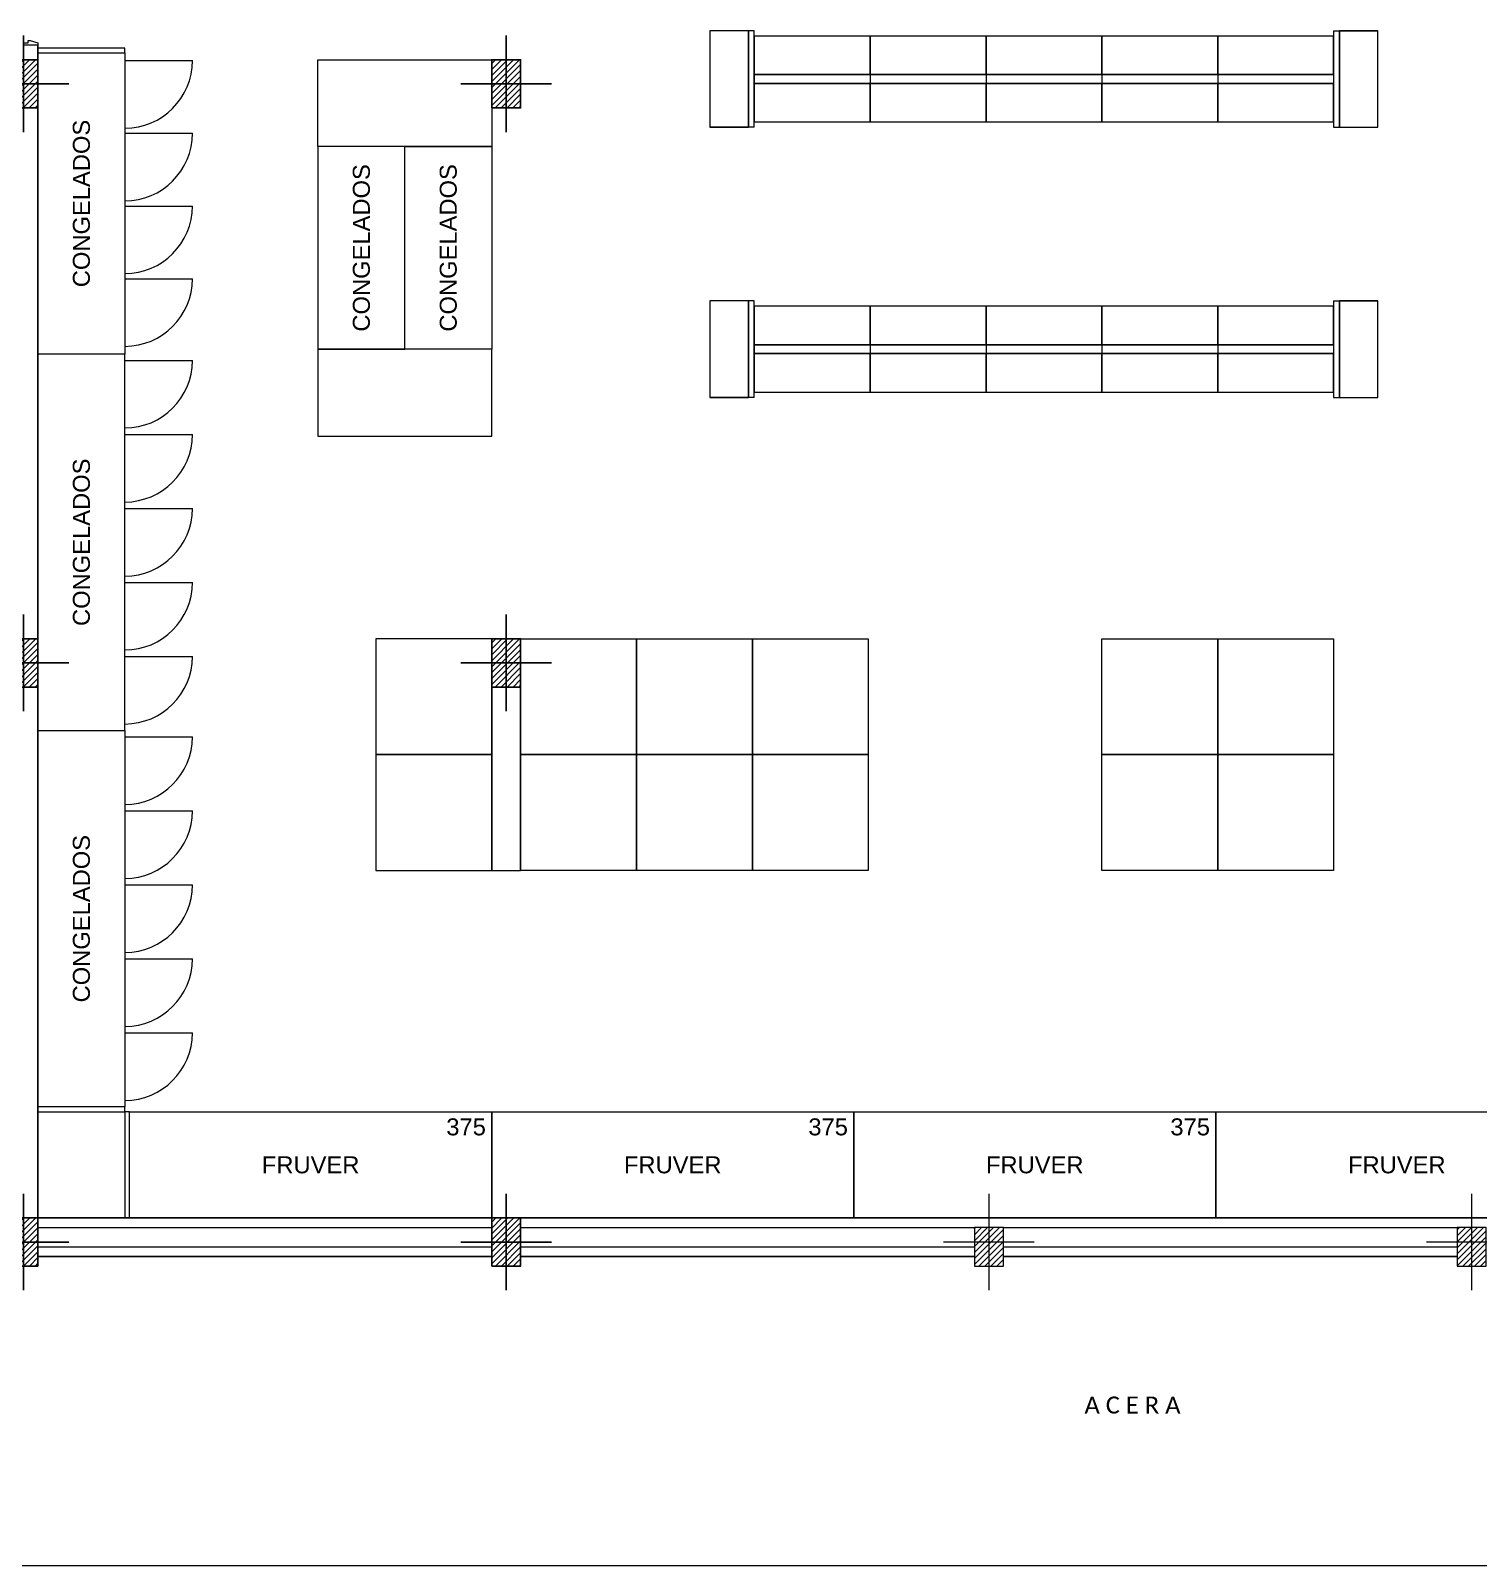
# Model space of a CAD drawing. Header units: millimetres. Extents: x 1653.8 to 1709.6, y 1641.2 to 1683.3.
# Drawn here: x 1670.85 to 1685.84, y 1645.03 to 1660.93 of the extents above; entities that cross this region are included whole.
import ezdxf
from ezdxf.enums import TextEntityAlignment as Align

# ---------------------------------------------------------------- set-up
doc = ezdxf.new("R2010")
doc.units = ezdxf.units.MM
for name, color, linetype, lineweight in [('ACHURADO', 251, 'Continuous', 13), ('AR_MOBILIARIO', 1, 'Continuous', 0), ('AR_PAREDES', 4, 'Continuous', 25), ('AR_PIEZAS SANITARIAS', 1, 'Continuous', 0), ('AR_PUERTAS', 2, 'Continuous', 13), ('AR_TEXTOS', 2, 'Continuous', 0), ('AR_VENTANAS', 3, 'Continuous', 13), ('TEXTO', 1, 'Continuous', 20)]:
    doc.layers.add(name, color=color, linetype=linetype, lineweight=lineweight)
doc.styles.add('ARIAL', font='arial.ttf')

# ---------------------------------------------------------------- blocks, each defined once
blk = doc.blocks.new('JKNGLDKFB')
h = blk.add_hatch()
h.set_pattern_fill('ANSI31', color=8, scale=0.35, angle=-180)
h.set_pattern_definition([(225, (-128.949426, 159.928103), (0.030935922, -0.030935922), [])])
h.paths.add_polyline_path([(0.15, -0.25), (0.15, 0.25), (-0.15, 0.25), (-0.15, -0.25)])
at = {"color": 2}
for p, q in [((0, -0.5), (0, 0.5)), ((-0.469, 0), (0.469, 0))]:
    blk.add_line(p, q, dxfattribs=at)
at = {"color": 6}
blk.add_lwpolyline([(-0.15, -0.25), (0.15, -0.25), (0.15, 0.25), (-0.15, 0.25)], close=True, dxfattribs=at)
blk = doc.blocks.new('OIIOIJ')
h = blk.add_hatch()
h.set_pattern_fill('ANSI31', color=8, scale=0.35, angle=-180)
h.set_pattern_definition([(225, (-128.949427, 159.928103), (0.030935922, -0.030935922), [])])
h.paths.add_polyline_path([(0.15, -0.15), (0.15, 0.25), (-0.15, 0.25), (-0.15, -0.15)])
at = {"color": 2}
for p, q in [((0, -0.5), (0, 0.5)), ((-0.469, 0), (0.469, 0))]:
    blk.add_line(p, q, dxfattribs=at)
at = {"color": 6}
blk.add_lwpolyline([(0.15, -0.15), (0.15, 0.25), (-0.15, 0.25), (-0.15, -0.15)], close=True, dxfattribs=at)

msp = doc.modelspace()

# ---------------------------------------------------------------- linework, layer by layer
at = {"layer": 'ACHURADO'}
msp.add_lwpolyline([(1659.985, 1645.025), (1706.908, 1645.025)], dxfattribs=at)
at = {"layer": 'AR_MOBILIARIO'}
for p, q in [((1677.882, 1660.925), (1677.882, 1659.925)), ((1678.282, 1660.925), (1677.882, 1660.925)), ((1677.882, 1660.925), (1677.882, 1659.925)), ((1678.282, 1660.925), (1677.882, 1660.925)), ((1678.282, 1660.925), (1677.882, 1660.925)), ((1677.882, 1660.925), (1677.882, 1659.925)), ((1678.282, 1660.925), (1678.282, 1659.925)), ((1678.282, 1659.925), (1678.282, 1660.925)), ((1678.282, 1659.925), (1678.282, 1660.925)), ((1678.342, 1660.925), (1678.282, 1660.925)), ((1678.282, 1660.925), (1678.282, 1659.925)), ((1678.342, 1659.925), (1678.342, 1660.925)), ((1684.342, 1660.925), (1684.402, 1660.925)), ((1684.342, 1660.925), (1684.342, 1659.925)), ((1684.402, 1659.925), (1684.402, 1660.925)), ((1684.402, 1660.925), (1684.802, 1660.925)), ((1684.802, 1660.925), (1684.402, 1660.925)), ((1684.402, 1660.925), (1684.402, 1659.925)), ((1684.802, 1660.925), (1684.402, 1660.925)), ((1684.402, 1660.925), (1684.402, 1659.925)), ((1684.402, 1659.925), (1684.402, 1660.925)), ((1684.802, 1659.925), (1684.802, 1660.925)), ((1684.802, 1659.925), (1684.802, 1660.925)), ((1684.802, 1659.925), (1684.802, 1660.925)), ((1678.342, 1660.87), (1678.342, 1660.47)), ((1678.342, 1660.47), (1678.342, 1660.87)), ((1678.342, 1660.47), (1678.342, 1660.87)), ((1678.342, 1660.47), (1678.342, 1660.87)), ((1678.342, 1660.87), (1678.342, 1660.47)), ((1678.342, 1660.47), (1678.342, 1660.87)), ((1679.542, 1660.87), (1678.342, 1660.87)), ((1678.342, 1660.87), (1678.342, 1660.47)), ((1679.542, 1660.87), (1678.342, 1660.87)), ((1679.542, 1660.87), (1678.342, 1660.87)), ((1678.342, 1660.87), (1678.342, 1660.47)), ((1678.342, 1660.47), (1678.342, 1660.87)), ((1680.742, 1660.87), (1679.542, 1660.87)), ((1679.542, 1660.87), (1679.542, 1660.47)), ((1680.742, 1660.87), (1679.542, 1660.87)), ((1680.742, 1660.87), (1679.542, 1660.87)), ((1679.542, 1660.87), (1679.542, 1660.47)), ((1679.542, 1660.47), (1679.542, 1660.87)), ((1679.542, 1660.47), (1679.542, 1660.87)), ((1679.542, 1660.47), (1679.542, 1660.87)), ((1679.542, 1660.47), (1679.542, 1660.87)), ((1681.942, 1660.87), (1680.742, 1660.87)), ((1680.742, 1660.87), (1680.742, 1660.47)), ((1681.942, 1660.87), (1680.742, 1660.87)), ((1681.942, 1660.87), (1680.742, 1660.87)), ((1680.742, 1660.87), (1680.742, 1660.47)), ((1680.742, 1660.47), (1680.742, 1660.87)), ((1680.742, 1660.47), (1680.742, 1660.87)), ((1680.742, 1660.47), (1680.742, 1660.87)), ((1680.742, 1660.47), (1680.742, 1660.87)), ((1683.142, 1660.87), (1681.942, 1660.87)), ((1681.942, 1660.87), (1681.942, 1660.47)), ((1683.142, 1660.87), (1681.942, 1660.87)), ((1683.142, 1660.87), (1681.942, 1660.87)), ((1681.942, 1660.87), (1681.942, 1660.47)), ((1681.942, 1660.47), (1681.942, 1660.87)), ((1681.942, 1660.47), (1681.942, 1660.87)), ((1681.942, 1660.47), (1681.942, 1660.87)), ((1681.942, 1660.47), (1681.942, 1660.87)), ((1684.342, 1660.87), (1683.142, 1660.87)), ((1683.142, 1660.87), (1683.142, 1660.47)), ((1684.342, 1660.87), (1683.142, 1660.87)), ((1684.342, 1660.87), (1683.142, 1660.87)), ((1683.142, 1660.87), (1683.142, 1660.47)), ((1683.142, 1660.47), (1683.142, 1660.87)), ((1683.142, 1660.47), (1683.142, 1660.87)), ((1683.142, 1660.47), (1683.142, 1660.87)), ((1683.142, 1660.47), (1683.142, 1660.87)), ((1684.342, 1660.87), (1684.342, 1660.47)), ((1684.342, 1660.47), (1684.342, 1660.87)), ((1684.342, 1660.47), (1684.342, 1660.87)), ((1684.342, 1660.47), (1684.342, 1660.87)), ((1684.342, 1660.87), (1684.342, 1660.47)), ((1684.342, 1660.47), (1684.342, 1660.87)), ((1684.342, 1660.47), (1684.342, 1660.87)), ((1684.342, 1660.47), (1684.342, 1660.87)), ((1684.342, 1660.47), (1684.342, 1660.87)), ((1671.822, 1660.615), (1672.522, 1660.615)), ((1678.342, 1660.47), (1678.342, 1660.38)), ((1678.342, 1660.47), (1678.342, 1660.38)), ((1678.342, 1660.47), (1679.542, 1660.47)), ((1678.342, 1660.47), (1679.542, 1660.47)), ((1679.542, 1660.47), (1678.342, 1660.47)), ((1678.342, 1660.47), (1678.342, 1660.38)), ((1679.542, 1660.47), (1678.342, 1660.47)), ((1679.542, 1660.47), (1679.542, 1660.38)), ((1680.742, 1660.47), (1679.542, 1660.47)), ((1679.542, 1660.47), (1680.742, 1660.47)), ((1679.542, 1660.47), (1680.742, 1660.47)), ((1680.742, 1660.47), (1679.542, 1660.47)), ((1679.542, 1660.47), (1679.542, 1660.38)), ((1680.742, 1660.47), (1680.742, 1660.38)), ((1681.942, 1660.47), (1680.742, 1660.47)), ((1680.742, 1660.47), (1681.942, 1660.47)), ((1680.742, 1660.47), (1681.942, 1660.47)), ((1681.942, 1660.47), (1680.742, 1660.47)), ((1680.742, 1660.47), (1680.742, 1660.38)), ((1681.942, 1660.47), (1681.942, 1660.38)), ((1683.142, 1660.47), (1681.942, 1660.47)), ((1681.942, 1660.47), (1683.142, 1660.47)), ((1681.942, 1660.47), (1683.142, 1660.47)), ((1683.142, 1660.47), (1681.942, 1660.47)), ((1681.942, 1660.47), (1681.942, 1660.38)), ((1683.142, 1660.47), (1683.142, 1660.38)), ((1684.342, 1660.47), (1683.142, 1660.47)), ((1683.142, 1660.47), (1684.342, 1660.47)), ((1683.142, 1660.47), (1684.342, 1660.47)), ((1684.342, 1660.47), (1683.142, 1660.47)), ((1683.142, 1660.47), (1683.142, 1660.38)), ((1684.342, 1660.47), (1684.342, 1660.38)), ((1684.342, 1660.47), (1684.342, 1660.38)), ((1684.342, 1660.47), (1684.342, 1660.38)), ((1678.342, 1659.98), (1678.342, 1660.38)), ((1678.342, 1660.38), (1678.342, 1659.98)), ((1678.342, 1660.38), (1678.342, 1659.98)), ((1678.342, 1660.38), (1678.342, 1659.98)), ((1678.342, 1659.98), (1678.342, 1660.38)), ((1678.342, 1660.38), (1678.342, 1659.98)), ((1679.542, 1660.38), (1678.342, 1660.38)), ((1678.342, 1660.38), (1678.342, 1659.98)), ((1678.342, 1660.38), (1678.342, 1659.98)), ((1678.342, 1660.38), (1678.342, 1659.98)), ((1679.542, 1660.38), (1678.342, 1660.38)), ((1678.342, 1660.38), (1679.542, 1660.38)), ((1678.342, 1660.38), (1679.542, 1660.38)), ((1679.542, 1660.38), (1680.742, 1660.38)), ((1680.742, 1660.38), (1679.542, 1660.38)), ((1679.542, 1660.38), (1679.542, 1659.98)), ((1679.542, 1660.38), (1679.542, 1659.98)), ((1679.542, 1660.38), (1679.542, 1659.98)), ((1680.742, 1660.38), (1679.542, 1660.38)), ((1679.542, 1660.38), (1680.742, 1660.38)), ((1679.542, 1659.98), (1679.542, 1660.38)), ((1679.542, 1659.98), (1679.542, 1660.38)), ((1679.542, 1660.38), (1679.542, 1659.98)), ((1680.742, 1660.38), (1681.942, 1660.38)), ((1681.942, 1660.38), (1680.742, 1660.38)), ((1680.742, 1660.38), (1680.742, 1659.98)), ((1680.742, 1660.38), (1680.742, 1659.98)), ((1680.742, 1660.38), (1680.742, 1659.98)), ((1681.942, 1660.38), (1680.742, 1660.38)), ((1680.742, 1660.38), (1681.942, 1660.38)), ((1680.742, 1659.98), (1680.742, 1660.38)), ((1680.742, 1659.98), (1680.742, 1660.38)), ((1680.742, 1660.38), (1680.742, 1659.98)), ((1681.942, 1660.38), (1683.142, 1660.38)), ((1683.142, 1660.38), (1681.942, 1660.38)), ((1681.942, 1660.38), (1681.942, 1659.98)), ((1681.942, 1660.38), (1681.942, 1659.98)), ((1681.942, 1660.38), (1681.942, 1659.98)), ((1683.142, 1660.38), (1681.942, 1660.38)), ((1681.942, 1660.38), (1683.142, 1660.38)), ((1681.942, 1659.98), (1681.942, 1660.38)), ((1681.942, 1659.98), (1681.942, 1660.38)), ((1681.942, 1660.38), (1681.942, 1659.98)), ((1683.142, 1660.38), (1684.342, 1660.38)), ((1684.342, 1660.38), (1683.142, 1660.38)), ((1683.142, 1660.38), (1683.142, 1659.98)), ((1683.142, 1660.38), (1683.142, 1659.98)), ((1683.142, 1660.38), (1683.142, 1659.98)), ((1684.342, 1660.38), (1683.142, 1660.38)), ((1683.142, 1660.38), (1684.342, 1660.38)), ((1683.142, 1659.98), (1683.142, 1660.38)), ((1683.142, 1659.98), (1683.142, 1660.38)), ((1683.142, 1660.38), (1683.142, 1659.98)), ((1684.342, 1659.98), (1684.342, 1660.38)), ((1684.342, 1660.38), (1684.342, 1659.98)), ((1684.342, 1660.38), (1684.342, 1659.98)), ((1684.342, 1660.38), (1684.342, 1659.98)), ((1684.342, 1659.98), (1684.342, 1660.38)), ((1684.342, 1660.38), (1684.342, 1659.98)), ((1684.342, 1659.98), (1684.342, 1660.38)), ((1684.342, 1659.98), (1684.342, 1660.38)), ((1684.342, 1660.38), (1684.342, 1659.98)), ((1678.342, 1659.98), (1679.542, 1659.98)), ((1678.342, 1659.98), (1679.542, 1659.98)), ((1678.342, 1659.98), (1679.542, 1659.98)), ((1679.542, 1659.98), (1680.742, 1659.98)), ((1679.542, 1659.98), (1680.742, 1659.98)), ((1679.542, 1659.98), (1680.742, 1659.98)), ((1680.742, 1659.98), (1681.942, 1659.98)), ((1680.742, 1659.98), (1681.942, 1659.98)), ((1680.742, 1659.98), (1681.942, 1659.98)), ((1681.942, 1659.98), (1683.142, 1659.98)), ((1681.942, 1659.98), (1683.142, 1659.98)), ((1681.942, 1659.98), (1683.142, 1659.98)), ((1683.142, 1659.98), (1684.342, 1659.98)), ((1683.142, 1659.98), (1684.342, 1659.98)), ((1683.142, 1659.98), (1684.342, 1659.98)), ((1671.822, 1659.862), (1672.522, 1659.862)), ((1678.282, 1659.925), (1677.882, 1659.925)), ((1677.882, 1659.925), (1678.282, 1659.925)), ((1677.882, 1659.925), (1678.282, 1659.925)), ((1678.342, 1659.925), (1678.282, 1659.925)), ((1684.342, 1659.925), (1684.402, 1659.925)), ((1684.402, 1659.925), (1684.802, 1659.925)), ((1684.402, 1659.925), (1684.802, 1659.925)), ((1684.402, 1659.925), (1684.802, 1659.925)), ((1671.822, 1659.109), (1672.522, 1659.109)), ((1671.822, 1658.355), (1672.522, 1658.355)), ((1677.882, 1658.125), (1677.882, 1657.125)), ((1678.282, 1658.125), (1677.882, 1658.125)), ((1677.882, 1658.125), (1677.882, 1657.125)), ((1678.282, 1658.125), (1677.882, 1658.125)), ((1678.282, 1658.125), (1677.882, 1658.125)), ((1677.882, 1658.125), (1677.882, 1657.125)), ((1678.282, 1658.125), (1678.282, 1657.125)), ((1678.282, 1657.125), (1678.282, 1658.125)), ((1678.282, 1657.125), (1678.282, 1658.125)), ((1678.342, 1658.125), (1678.282, 1658.125)), ((1678.282, 1658.125), (1678.282, 1657.125)), ((1678.342, 1657.125), (1678.342, 1658.125)), ((1678.342, 1658.07), (1678.342, 1657.67)), ((1678.342, 1657.67), (1678.342, 1658.07)), ((1678.342, 1657.67), (1678.342, 1658.07)), ((1678.342, 1657.67), (1678.342, 1658.07)), ((1678.342, 1658.07), (1678.342, 1657.67)), ((1678.342, 1657.67), (1678.342, 1658.07)), ((1679.542, 1658.07), (1678.342, 1658.07)), ((1678.342, 1658.07), (1678.342, 1657.67)), ((1679.542, 1658.07), (1678.342, 1658.07)), ((1679.542, 1658.07), (1678.342, 1658.07)), ((1678.342, 1658.07), (1678.342, 1657.67)), ((1678.342, 1657.67), (1678.342, 1658.07)), ((1680.742, 1658.07), (1679.542, 1658.07)), ((1679.542, 1658.07), (1679.542, 1657.67)), ((1680.742, 1658.07), (1679.542, 1658.07)), ((1680.742, 1658.07), (1679.542, 1658.07)), ((1679.542, 1658.07), (1679.542, 1657.67)), ((1679.542, 1657.67), (1679.542, 1658.07)), ((1679.542, 1657.67), (1679.542, 1658.07)), ((1679.542, 1657.67), (1679.542, 1658.07)), ((1679.542, 1657.67), (1679.542, 1658.07)), ((1681.942, 1658.07), (1680.742, 1658.07)), ((1680.742, 1658.07), (1680.742, 1657.67)), ((1681.942, 1658.07), (1680.742, 1658.07)), ((1681.942, 1658.07), (1680.742, 1658.07)), ((1680.742, 1658.07), (1680.742, 1657.67)), ((1680.742, 1657.67), (1680.742, 1658.07)), ((1680.742, 1657.67), (1680.742, 1658.07)), ((1680.742, 1657.67), (1680.742, 1658.07)), ((1680.742, 1657.67), (1680.742, 1658.07)), ((1683.142, 1658.07), (1681.942, 1658.07)), ((1681.942, 1658.07), (1681.942, 1657.67)), ((1683.142, 1658.07), (1681.942, 1658.07)), ((1683.142, 1658.07), (1681.942, 1658.07)), ((1681.942, 1658.07), (1681.942, 1657.67)), ((1681.942, 1657.67), (1681.942, 1658.07)), ((1681.942, 1657.67), (1681.942, 1658.07)), ((1681.942, 1657.67), (1681.942, 1658.07)), ((1681.942, 1657.67), (1681.942, 1658.07)), ((1684.342, 1658.07), (1683.142, 1658.07)), ((1683.142, 1658.07), (1683.142, 1657.67)), ((1684.342, 1658.07), (1683.142, 1658.07)), ((1684.342, 1658.07), (1683.142, 1658.07)), ((1683.142, 1658.07), (1683.142, 1657.67)), ((1683.142, 1657.67), (1683.142, 1658.07)), ((1683.142, 1657.67), (1683.142, 1658.07)), ((1683.142, 1657.67), (1683.142, 1658.07)), ((1683.142, 1657.67), (1683.142, 1658.07)), ((1684.342, 1658.125), (1684.402, 1658.125)), ((1684.342, 1658.125), (1684.342, 1657.125)), ((1684.342, 1658.07), (1684.342, 1657.67)), ((1684.342, 1657.67), (1684.342, 1658.07)), ((1684.342, 1657.67), (1684.342, 1658.07)), ((1684.342, 1657.67), (1684.342, 1658.07)), ((1684.342, 1658.07), (1684.342, 1657.67)), ((1684.342, 1657.67), (1684.342, 1658.07)), ((1684.342, 1657.67), (1684.342, 1658.07)), ((1684.342, 1657.67), (1684.342, 1658.07)), ((1684.342, 1657.67), (1684.342, 1658.07)), ((1684.402, 1657.125), (1684.402, 1658.125)), ((1684.402, 1658.125), (1684.802, 1658.125)), ((1684.802, 1658.125), (1684.402, 1658.125)), ((1684.402, 1658.125), (1684.402, 1657.125)), ((1684.802, 1658.125), (1684.402, 1658.125)), ((1684.402, 1658.125), (1684.402, 1657.125)), ((1684.402, 1657.125), (1684.402, 1658.125)), ((1684.802, 1657.125), (1684.802, 1658.125)), ((1684.802, 1657.125), (1684.802, 1658.125)), ((1684.802, 1657.125), (1684.802, 1658.125)), ((1678.342, 1657.67), (1678.342, 1657.58)), ((1678.342, 1657.67), (1678.342, 1657.58)), ((1678.342, 1657.67), (1679.542, 1657.67)), ((1678.342, 1657.67), (1679.542, 1657.67)), ((1679.542, 1657.67), (1678.342, 1657.67)), ((1678.342, 1657.67), (1678.342, 1657.58)), ((1679.542, 1657.67), (1678.342, 1657.67)), ((1678.342, 1657.18), (1678.342, 1657.58)), ((1678.342, 1657.58), (1678.342, 1657.18)), ((1678.342, 1657.58), (1678.342, 1657.18)), ((1678.342, 1657.58), (1678.342, 1657.18)), ((1678.342, 1657.18), (1678.342, 1657.58)), ((1678.342, 1657.58), (1678.342, 1657.18)), ((1679.542, 1657.58), (1678.342, 1657.58)), ((1678.342, 1657.58), (1678.342, 1657.18)), ((1678.342, 1657.58), (1678.342, 1657.18)), ((1678.342, 1657.58), (1678.342, 1657.18)), ((1679.542, 1657.58), (1678.342, 1657.58)), ((1678.342, 1657.58), (1679.542, 1657.58)), ((1678.342, 1657.58), (1679.542, 1657.58)), ((1679.542, 1657.67), (1679.542, 1657.58)), ((1680.742, 1657.67), (1679.542, 1657.67)), ((1679.542, 1657.67), (1680.742, 1657.67)), ((1679.542, 1657.67), (1680.742, 1657.67)), ((1680.742, 1657.67), (1679.542, 1657.67)), ((1679.542, 1657.67), (1679.542, 1657.58)), ((1679.542, 1657.58), (1680.742, 1657.58)), ((1680.742, 1657.58), (1679.542, 1657.58)), ((1679.542, 1657.58), (1679.542, 1657.18)), ((1679.542, 1657.58), (1679.542, 1657.18)), ((1679.542, 1657.58), (1679.542, 1657.18)), ((1680.742, 1657.58), (1679.542, 1657.58)), ((1679.542, 1657.58), (1680.742, 1657.58)), ((1679.542, 1657.18), (1679.542, 1657.58)), ((1679.542, 1657.18), (1679.542, 1657.58)), ((1679.542, 1657.58), (1679.542, 1657.18)), ((1680.742, 1657.67), (1680.742, 1657.58)), ((1681.942, 1657.67), (1680.742, 1657.67)), ((1680.742, 1657.67), (1681.942, 1657.67)), ((1680.742, 1657.67), (1681.942, 1657.67)), ((1681.942, 1657.67), (1680.742, 1657.67)), ((1680.742, 1657.67), (1680.742, 1657.58)), ((1680.742, 1657.58), (1681.942, 1657.58)), ((1681.942, 1657.58), (1680.742, 1657.58)), ((1680.742, 1657.58), (1680.742, 1657.18)), ((1680.742, 1657.58), (1680.742, 1657.18)), ((1680.742, 1657.58), (1680.742, 1657.18)), ((1681.942, 1657.58), (1680.742, 1657.58)), ((1680.742, 1657.58), (1681.942, 1657.58)), ((1680.742, 1657.18), (1680.742, 1657.58)), ((1680.742, 1657.18), (1680.742, 1657.58)), ((1680.742, 1657.58), (1680.742, 1657.18)), ((1681.942, 1657.67), (1681.942, 1657.58)), ((1683.142, 1657.67), (1681.942, 1657.67)), ((1681.942, 1657.67), (1683.142, 1657.67)), ((1681.942, 1657.67), (1683.142, 1657.67)), ((1683.142, 1657.67), (1681.942, 1657.67)), ((1681.942, 1657.67), (1681.942, 1657.58)), ((1681.942, 1657.58), (1683.142, 1657.58)), ((1683.142, 1657.58), (1681.942, 1657.58)), ((1681.942, 1657.58), (1681.942, 1657.18)), ((1681.942, 1657.58), (1681.942, 1657.18)), ((1681.942, 1657.58), (1681.942, 1657.18)), ((1683.142, 1657.58), (1681.942, 1657.58)), ((1681.942, 1657.58), (1683.142, 1657.58)), ((1681.942, 1657.18), (1681.942, 1657.58)), ((1681.942, 1657.18), (1681.942, 1657.58)), ((1681.942, 1657.58), (1681.942, 1657.18)), ((1683.142, 1657.67), (1683.142, 1657.58)), ((1684.342, 1657.67), (1683.142, 1657.67)), ((1683.142, 1657.67), (1684.342, 1657.67)), ((1683.142, 1657.67), (1684.342, 1657.67)), ((1684.342, 1657.67), (1683.142, 1657.67)), ((1683.142, 1657.67), (1683.142, 1657.58)), ((1683.142, 1657.58), (1684.342, 1657.58)), ((1684.342, 1657.58), (1683.142, 1657.58)), ((1683.142, 1657.58), (1683.142, 1657.18)), ((1683.142, 1657.58), (1683.142, 1657.18)), ((1683.142, 1657.58), (1683.142, 1657.18)), ((1684.342, 1657.58), (1683.142, 1657.58)), ((1683.142, 1657.58), (1684.342, 1657.58)), ((1683.142, 1657.18), (1683.142, 1657.58)), ((1683.142, 1657.18), (1683.142, 1657.58)), ((1683.142, 1657.58), (1683.142, 1657.18)), ((1684.342, 1657.67), (1684.342, 1657.58)), ((1684.342, 1657.67), (1684.342, 1657.58)), ((1684.342, 1657.67), (1684.342, 1657.58)), ((1684.342, 1657.18), (1684.342, 1657.58)), ((1684.342, 1657.58), (1684.342, 1657.18)), ((1684.342, 1657.58), (1684.342, 1657.18)), ((1684.342, 1657.58), (1684.342, 1657.18)), ((1684.342, 1657.18), (1684.342, 1657.58)), ((1684.342, 1657.58), (1684.342, 1657.18)), ((1684.342, 1657.18), (1684.342, 1657.58)), ((1684.342, 1657.18), (1684.342, 1657.58)), ((1684.342, 1657.58), (1684.342, 1657.18)), ((1671.822, 1657.509), (1672.522, 1657.509)), ((1678.282, 1657.125), (1677.882, 1657.125)), ((1677.882, 1657.125), (1678.282, 1657.125)), ((1677.882, 1657.125), (1678.282, 1657.125)), ((1678.342, 1657.125), (1678.282, 1657.125)), ((1678.342, 1657.18), (1679.542, 1657.18)), ((1678.342, 1657.18), (1679.542, 1657.18)), ((1678.342, 1657.18), (1679.542, 1657.18)), ((1679.542, 1657.18), (1680.742, 1657.18)), ((1679.542, 1657.18), (1680.742, 1657.18)), ((1679.542, 1657.18), (1680.742, 1657.18)), ((1680.742, 1657.18), (1681.942, 1657.18)), ((1680.742, 1657.18), (1681.942, 1657.18)), ((1680.742, 1657.18), (1681.942, 1657.18)), ((1681.942, 1657.18), (1683.142, 1657.18)), ((1681.942, 1657.18), (1683.142, 1657.18)), ((1681.942, 1657.18), (1683.142, 1657.18)), ((1683.142, 1657.18), (1684.342, 1657.18)), ((1683.142, 1657.18), (1684.342, 1657.18)), ((1683.142, 1657.18), (1684.342, 1657.18)), ((1684.342, 1657.125), (1684.402, 1657.125)), ((1684.402, 1657.125), (1684.802, 1657.125)), ((1684.402, 1657.125), (1684.802, 1657.125)), ((1684.402, 1657.125), (1684.802, 1657.125)), ((1671.822, 1656.742), (1672.522, 1656.742)), ((1671.822, 1655.975), (1672.522, 1655.975)), ((1671.822, 1655.209), (1672.522, 1655.209)), ((1671.822, 1654.442), (1672.522, 1654.442)), ((1671.822, 1653.609), (1672.522, 1653.609)), ((1671.822, 1652.842), (1672.522, 1652.842)), ((1671.822, 1652.075), (1672.522, 1652.075)), ((1671.822, 1651.309), (1672.522, 1651.309)), ((1671.822, 1650.542), (1672.522, 1650.542))]:
    msp.add_line(p, q, dxfattribs=at)
for points in [[(1670.922, 1660.745), (1670.922, 1660.695), (1671.822, 1660.695), (1671.822, 1660.745)], [(1670.922, 1657.575), (1670.922, 1660.695), (1671.822, 1660.695), (1671.822, 1657.575)], [(1670.922, 1657.575), (1670.922, 1653.675), (1671.822, 1653.675), (1671.822, 1657.575)], [(1670.922, 1649.775), (1670.922, 1653.675), (1671.822, 1653.675), (1671.822, 1649.775)], [(1670.922, 1649.775), (1670.922, 1649.725), (1671.822, 1649.725), (1671.822, 1649.775)], [(1671.822, 1648.625), (1671.872, 1648.625), (1671.872, 1649.725), (1671.822, 1649.725)], [(1671.872, 1649.725), (1675.622, 1649.725), (1675.622, 1648.625), (1671.872, 1648.625)], [(1675.622, 1649.725), (1679.372, 1649.725), (1679.372, 1648.625), (1675.622, 1648.625)], [(1679.372, 1649.725), (1683.122, 1649.725), (1683.122, 1648.625), (1679.372, 1648.625)], [(1683.122, 1649.725), (1686.872, 1649.725), (1686.872, 1648.625), (1683.122, 1648.625)]]:
    msp.add_lwpolyline(points, close=True, dxfattribs=at)
for centre in [(1671.822, 1660.615), (1671.822, 1659.862), (1671.822, 1659.109), (1671.822, 1658.355), (1671.822, 1657.509), (1671.822, 1656.742), (1671.822, 1655.975), (1671.822, 1655.209), (1671.822, 1654.442), (1671.822, 1653.609), (1671.822, 1652.842), (1671.822, 1652.075), (1671.822, 1651.309), (1671.822, 1650.542)]:
    msp.add_arc(centre, 0.7, 270, 0, dxfattribs=at)
at = {"layer": 'AR_PAREDES'}
for p, q in [((1670.922, 1660.775), (1670.922, 1660.625)), ((1670.922, 1660.125), (1670.922, 1654.625)), ((1670.922, 1648.625), (1670.922, 1654.125))]:
    msp.add_line(p, q, dxfattribs=at)
for points in [[(1670.922, 1648.625), (1675.622, 1648.625)], [(1675.922, 1648.625), (1694.272, 1648.625)], [(1670.922, 1648.225), (1675.622, 1648.225)], [(1675.922, 1648.225), (1680.622, 1648.225)], [(1680.922, 1648.225), (1685.622, 1648.225)]]:
    msp.add_lwpolyline(points, dxfattribs=at)
at = {"layer": 'AR_PIEZAS SANITARIAS'}
for p, q in [((1675.622, 1654.125), (1675.622, 1652.225)), ((1675.922, 1654.125), (1675.922, 1652.225)), ((1675.622, 1652.225), (1675.922, 1652.225))]:
    msp.add_line(p, q, dxfattribs=at)
for points in [[(1673.822, 1660.625), (1675.622, 1660.625), (1675.622, 1659.725), (1673.822, 1659.725)], [(1673.822, 1656.725), (1675.622, 1656.725), (1675.622, 1657.625), (1673.822, 1657.625)], [(1675.622, 1654.625), (1674.422, 1654.625), (1674.422, 1653.425), (1675.622, 1653.425)], [(1675.922, 1654.625), (1677.122, 1654.625), (1677.122, 1653.425), (1675.922, 1653.425)], [(1677.122, 1654.625), (1678.322, 1654.625), (1678.322, 1653.425), (1677.122, 1653.425)], [(1678.322, 1654.625), (1679.522, 1654.625), (1679.522, 1653.425), (1678.322, 1653.425)], [(1681.942, 1654.625), (1683.142, 1654.625), (1683.142, 1653.425), (1681.942, 1653.425)], [(1683.142, 1654.625), (1684.342, 1654.625), (1684.342, 1653.425), (1683.142, 1653.425)], [(1675.622, 1653.425), (1674.422, 1653.425), (1674.422, 1652.225), (1675.622, 1652.225)], [(1675.922, 1653.425), (1677.122, 1653.425), (1677.122, 1652.225), (1675.922, 1652.225)], [(1677.122, 1653.425), (1678.322, 1653.425), (1678.322, 1652.225), (1677.122, 1652.225)], [(1678.322, 1653.425), (1679.522, 1653.425), (1679.522, 1652.225), (1678.322, 1652.225)], [(1681.942, 1653.425), (1683.142, 1653.425), (1683.142, 1652.225), (1681.942, 1652.225)], [(1683.142, 1653.425), (1684.342, 1653.425), (1684.342, 1652.225), (1683.142, 1652.225)]]:
    msp.add_lwpolyline(points, close=True, dxfattribs=at)
for points in [[(1673.822, 1659.725), (1673.822, 1657.625), (1674.722, 1657.625), (1674.722, 1659.725), (1673.822, 1659.725)], [(1675.622, 1659.725), (1675.622, 1657.625), (1674.722, 1657.625), (1674.722, 1659.725), (1675.622, 1659.725)]]:
    msp.add_lwpolyline(points, dxfattribs=at)
at = {"layer": 'AR_PUERTAS'}
msp.add_lwpolyline([(1670.922, 1660.775), (1670.772, 1660.775), (1670.772, 1660.8), (1670.822, 1660.8), (1670.822, 1660.825), (1670.842, 1660.825), (1670.922, 1660.8)], close=True, dxfattribs=at)
at = {"layer": 'TEXTO'}
for points in [[(1670.922, 1648.525), (1675.622, 1648.525)], [(1675.922, 1648.525), (1680.622, 1648.525)], [(1680.922, 1648.525), (1685.622, 1648.525)], [(1670.922, 1648.325), (1675.622, 1648.325)], [(1675.922, 1648.325), (1680.622, 1648.325)], [(1680.922, 1648.325), (1685.622, 1648.325)]]:
    msp.add_lwpolyline(points, dxfattribs=at)

# ---------------------------------------------------------------- block references
for p in [(1670.772, 1660.375), (1675.772, 1660.375), (1670.772, 1654.375), (1675.772, 1654.375), (1670.772, 1648.375), (1675.772, 1648.375)]:
    msp.add_blockref('JKNGLDKFB', p)
at = {"layer": 'AR_VENTANAS', "rotation": 180}
for p in [(1680.772, 1648.375), (1685.772, 1648.375)]:
    msp.add_blockref('OIIOIJ', p, dxfattribs=at)

# ---------------------------------------------------------------- texts
at = {"layer": 'AR_TEXTOS', "style": 'ARIAL'}
for s, rotation, p in [('CONGELADOS', 90, (1671.372, 1659.135)), ('CONGELADOS', 90, (1674.272, 1658.675)), ('CONGELADOS', 90, (1675.172, 1658.675)), ('CONGELADOS', 90, (1671.372, 1655.625)), ('CONGELADOS', 90, (1671.372, 1651.725)), ('FRUVER', 360, (1673.747, 1649.175)), ('FRUVER', 360, (1677.497, 1649.175)), ('FRUVER', 360, (1681.247, 1649.175)), ('FRUVER', 360, (1684.997, 1649.175))]:
    msp.add_text(s, height=0.176, rotation=rotation, dxfattribs=at).set_placement(p, align=Align.MIDDLE_CENTER)
for p in [(1675.562, 1649.656), (1679.312, 1649.656), (1683.062, 1649.656)]:
    msp.add_text('375', height=0.176, rotation=360, dxfattribs=at).set_placement(p, align=Align.TOP_RIGHT)
at = {"layer": 'AR_TEXTOS', "insert": (1681.762, 1646.774), "char_height": 0.17598, "attachment_point": 1, "style": 'ARIAL'}
msp.add_mtext_dynamic_manual_height_columns('{\\fCalibri|b0|i0|c0|p34;A C E R A}', width=4.80141, gutter_width=1, heights=[0.18], dxfattribs=at)

doc.saveas('drawing.dxf')
